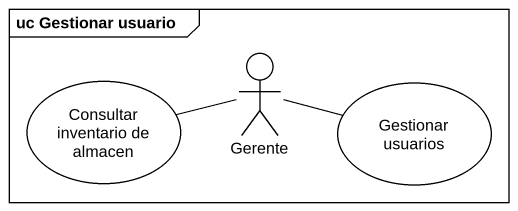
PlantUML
@startuml
mainframe uc Gestionar usuario
actor Gerente
usecase "Consultar inventario de almacen" as Consultar_inventario_de
usecase "Gestionar usuarios" as Gestionar_usuarios
Gerente -right- Gestionar_usuarios
Consultar_inventario_de -right- Gerente
@enduml
